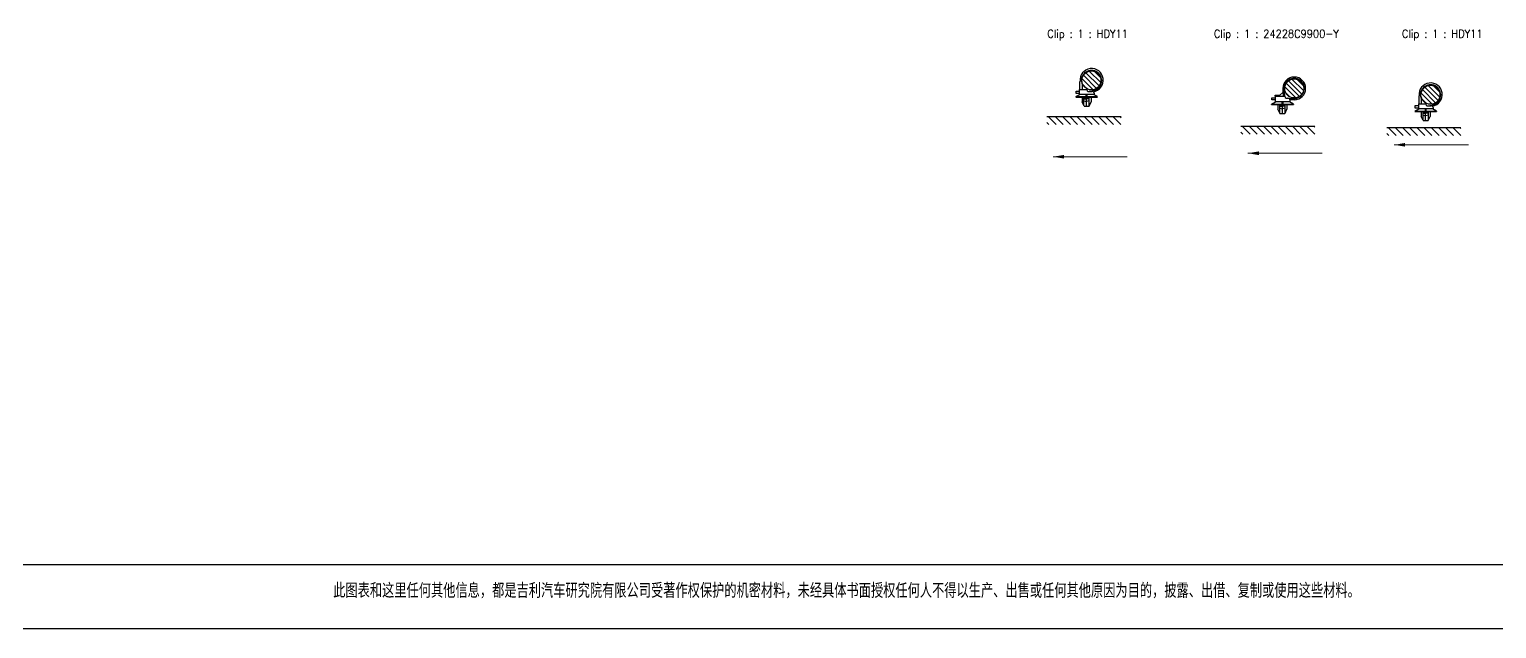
# Model space of a CAD drawing. Header units: inches. Extents: x 47316 to 59086, y 3141 to 11743.
# Drawn here: x 50892.5 to 51351, y 4313.7 to 4500.9 of the extents above; entities that cross this region are included whole.
import ezdxf

# ---------------------------------------------------------------- set-up
doc = ezdxf.new("R2010")
doc.units = ezdxf.units.IN
doc.header["$MEASUREMENT"] = 0
for name, color, linetype in [('_BLACK_HOLE', 7, 'Continuous'), ('at_Entity', 1, 'Continuous'), ('图形层', 7, 'Continuous')]:
    doc.layers.add(name, color=color, linetype=linetype)
doc.styles.add('MtX_SimSun', font='')
doc.styles.get("Standard").update_dxf_attribs({"font": ''})
doc.styles.get('MtX_SimSun').set_extended_font_data('SimSun')
doc.styles.get('Standard').set_extended_font_data('SimSun')

msp = doc.modelspace()

# ---------------------------------------------------------------- linework, layer by layer
at = {"lineweight": -3, "ltscale": 10}
for p, q in [((51290.17, 4480.71), (51286, 4484.87)), ((51290.66, 4481.77), (51287.06, 4485.36)), ((51290.6, 4483.37), (51288.67, 4485.3)), ((51288.27, 4479.52), (51284.82, 4482.97)), ((51286.47, 4479.77), (51285.07, 4481.17)), ((51289.38, 4479.95), (51285.25, 4484.08))]:
    msp.add_line(p, q, dxfattribs=at)
at = {"color": 0, "lineweight": -3}
for p, q in [((51281.77, 4480.01), (51281.77, 4480.37)), ((51281.77, 4480.37), (51283.21, 4480.37)), ((51281.77, 4480.01), (51284.78, 4480.01)), ((51284.23, 4481.23), (51283.21, 4480.37)), ((51284.78, 4480.01), (51284.63, 4482.25)), ((51280.76, 4479.47), (51281.77, 4479.47)), ((51280.76, 4478.89), (51280.76, 4479.47)), ((51281.77, 4478.89), (51280.76, 4478.89)), ((51281.77, 4479.47), (51281.77, 4478.89)), ((51285.25, 4479.39), (51285.77, 4479.39)), ((51285.82, 4479.39), (51287.64, 4479.32)), ((51286.42, 4478.89), (51286.42, 4478.3)), ((51287.76, 4478.89), (51286.42, 4478.89))]:
    msp.add_line(p, q, dxfattribs=at)
at = {"lineweight": -3}
msp.add_line((51284.18, 4482.46), (51284.28, 4480.01), dxfattribs=at)
at = {"lineweight": -3, "ltscale": 10}
msp.add_circle((51287.76, 4482.46), 2.98, dxfattribs=at)
at = {"lineweight": -3}
for radius, start, end in [(3.57, 270, 180), (3.14, 267.7937, 183.8852)]:
    msp.add_arc((51287.76, 4482.46), radius, start, end, dxfattribs=at)
at = {"color": 0, "lineweight": -3}
for centre, radius, start, end in [((51285.33, 4479.94), 0.558, 173.4812, 261.1983), ((51285.82, 4478.78), 0.61, 9.4572, 94.8843)]:
    msp.add_arc(centre, radius, start, end, dxfattribs=at)
at = {"layer": '_BLACK_HOLE', "lineweight": -3}
for p, q in [((51220.81, 4482.15), (51220.81, 4484.65)), ((51219.46, 4479.89), (51220.71, 4480.6)), ((51219.46, 4479.89), (51226.32, 4479.89)), ((51219.46, 4479.76), (51226.32, 4479.76)), ((51219.59, 4481.61), (51220.59, 4481.61)), ((51219.59, 4480.83), (51219.59, 4481.61)), ((51220.59, 4480.83), (51219.59, 4480.83)), ((51220.59, 4482.15), (51220.59, 4480.6)), ((51220.59, 4482.15), (51222.92, 4482.15)), ((51220.59, 4481.61), (51220.59, 4480.83)), ((51225.25, 4480.6), (51220.59, 4480.6)), ((51221.48, 4479.77), (51221.48, 4478.23)), ((51221.51, 4483.59), (51221.51, 4482.15)), ((51222.05, 4477.08), (51222.05, 4479.76)), ((51222.79, 4479.76), (51222.79, 4480.6)), ((51222.98, 4480.6), (51222.98, 4479.76)), ((51223.39, 4481.53), (51224.59, 4481.53)), ((51223.72, 4477.08), (51223.72, 4479.76)), ((51224.3, 4479.77), (51224.3, 4478.23)), ((51226.32, 4479.89), (51225.06, 4480.6)), ((51225.25, 4481.03), (51225.25, 4480.6)), ((51326.76, 4477.65), (51326.76, 4480.16)), ((51222.12, 4476.95), (51221.48, 4478.23)), ((51223.72, 4479.64), (51222.05, 4479.64)), ((51222.05, 4479.45), (51222.89, 4479.32)), ((51222.05, 4479.26), (51222.89, 4479.19)), ((51222.05, 4478.55), (51222.89, 4478.36)), ((51222.12, 4476.95), (51223.66, 4476.95)), ((51222.89, 4479.32), (51223.72, 4479.45)), ((51222.89, 4476.95), (51222.89, 4479.32)), ((51223.72, 4479.26), (51222.89, 4479.19)), ((51223.72, 4478.55), (51222.89, 4478.36)), ((51223.66, 4476.95), (51224.3, 4478.23)), ((51325.4, 4475.4), (51326.66, 4476.1)), ((51325.4, 4475.4), (51332.26, 4475.4)), ((51325.4, 4475.27), (51332.26, 4475.27)), ((51325.53, 4477.11), (51326.54, 4477.11)), ((51325.53, 4476.34), (51325.53, 4477.11)), ((51326.54, 4476.34), (51325.53, 4476.34)), ((51326.54, 4477.65), (51326.54, 4476.1)), ((51326.54, 4477.65), (51328.87, 4477.65)), ((51326.54, 4477.11), (51326.54, 4476.34)), ((51331.19, 4476.1), (51326.54, 4476.1)), ((51327.42, 4475.27), (51327.42, 4473.74)), ((51327.45, 4479.1), (51327.45, 4477.65)), ((51328, 4472.58), (51328, 4475.27)), ((51328.74, 4475.27), (51328.74, 4476.1)), ((51328.93, 4476.1), (51328.93, 4475.27)), ((51329.33, 4477.04), (51330.54, 4477.04)), ((51329.67, 4472.58), (51329.67, 4475.27)), ((51330.24, 4475.27), (51330.24, 4473.74)), ((51332.26, 4475.4), (51331.01, 4476.1)), ((51331.19, 4476.53), (51331.19, 4476.1)), ((51332.26, 4475.4), (51332.26, 4475.27)), ((51210.48, 4473.66, 0), (51233.64, 4473.66, 0)), ((51211.1, 4471.16), (51210.48, 4471.78)), ((51213.35, 4471.16), (51210.85, 4473.66)), ((51215.59, 4471.16), (51213.1, 4473.66)), ((51217.84, 4471.16), (51215.34, 4473.66)), ((51220.08, 4471.16), (51217.59, 4473.66)), ((51222.33, 4471.16), (51219.83, 4473.66)), ((51224.57, 4471.16), (51222.08, 4473.66)), ((51226.82, 4471.16), (51224.32, 4473.66)), ((51229.06, 4471.16), (51226.57, 4473.66)), ((51231.31, 4471.16), (51228.81, 4473.66)), ((51233.55, 4471.16), (51231.06, 4473.66)), ((51233.64, 4473.32), (51233.3, 4473.66)), ((51271.08, 4470.68, 0), (51294.24, 4470.68, 0)), ((51273.95, 4468.19), (51271.45, 4470.68)), ((51276.19, 4468.19), (51273.7, 4470.68)), ((51278.44, 4468.19), (51275.94, 4470.68)), ((51280.68, 4468.19), (51278.19, 4470.68)), ((51282.93, 4468.19), (51280.43, 4470.68)), ((51285.17, 4468.19), (51282.68, 4470.68)), ((51287.42, 4468.19), (51284.92, 4470.68)), ((51289.66, 4468.19), (51287.17, 4470.68)), ((51291.91, 4468.19), (51289.41, 4470.68)), ((51294.15, 4468.19), (51291.66, 4470.68)), ((51294.24, 4470.35), (51293.9, 4470.68)), ((51328.06, 4472.45), (51327.42, 4473.74)), ((51329.67, 4475.15), (51328, 4475.15)), ((51328, 4474.95), (51328.83, 4474.82)), ((51328, 4474.76), (51328.83, 4474.7)), ((51328, 4474.06), (51328.83, 4473.86)), ((51328.06, 4472.45), (51329.6, 4472.45)), ((51328.83, 4474.82), (51329.67, 4474.95)), ((51328.83, 4472.45), (51328.83, 4474.82)), ((51329.67, 4474.76), (51328.83, 4474.7)), ((51329.67, 4474.06), (51328.83, 4473.86)), ((51329.6, 4472.45), (51330.24, 4473.74)), ((51271.7, 4468.19), (51271.08, 4468.81)), ((51316.71, 4470.27, 0), (51339.87, 4470.27, 0)), ((51317.33, 4467.78), (51316.71, 4468.4)), ((51319.58, 4467.78), (51317.08, 4470.27)), ((51321.82, 4467.78), (51319.33, 4470.27)), ((51324.07, 4467.78), (51321.57, 4470.27)), ((51326.31, 4467.78), (51323.82, 4470.27)), ((51328.56, 4467.78), (51326.06, 4470.27)), ((51330.8, 4467.78), (51328.31, 4470.27)), ((51333.05, 4467.78), (51330.55, 4470.27)), ((51335.29, 4467.78), (51332.8, 4470.27)), ((51337.54, 4467.78), (51335.04, 4470.27)), ((51339.78, 4467.78), (51337.29, 4470.27)), ((51339.87, 4469.94), (51339.53, 4470.27)), ((50282.93, 4333.67), (52025.93, 4333.67)), ((51211.93, 4333.67), (51431.93, 4333.67)), ((50262.93, 4313.67), (52045.93, 4313.67))]:
    msp.add_line(p, q, dxfattribs=at)
at = {"layer": '_BLACK_HOLE', "lineweight": -3, "ltscale": 10}
for p, q in [((51224.89, 4482.03), (51221.44, 4485.48)), ((51226, 4482.46), (51221.87, 4486.59)), ((51226.79, 4483.22), (51222.63, 4487.38)), ((51227.28, 4484.28), (51223.69, 4487.87)), ((51227.22, 4485.88), (51225.29, 4487.81)), ((51223.09, 4482.28), (51221.69, 4483.68)), ((51330.83, 4477.54), (51327.39, 4480.98)), ((51331.95, 4477.97), (51327.82, 4482.1)), ((51332.74, 4478.72), (51328.57, 4482.89)), ((51333.23, 4479.78), (51329.63, 4483.38)), ((51333.17, 4481.39), (51331.24, 4483.32)), ((51329.04, 4477.79), (51327.64, 4479.19))]:
    msp.add_line(p, q, dxfattribs=at)
at = {"layer": '_BLACK_HOLE', "lineweight": 0}
for p, q in [((51273.3, 4462.21, 0), (51296.45, 4462.21, 0)), ((51319.02, 4464.84), (51342.17, 4464.84)), ((51212.4, 4461.12, 0), (51235.55, 4461.12, 0))]:
    msp.add_line(p, q, dxfattribs=at)
at = {"layer": '_BLACK_HOLE', "lineweight": -3, "ltscale": 10}
for centre in [(51224.38, 4484.97), (51330.33, 4480.48)]:
    msp.add_circle(centre, 2.98, dxfattribs=at)
at = {"layer": '_BLACK_HOLE', "lineweight": -3}
for centre, radius, start, end in [((51224.44, 4485.03), 3.64, 278.6494, 186.0183), ((51224.42, 4484.91), 3.19, 280.4892, 204.2975), ((51223.47, 4482.08), 0.558, 173.4812, 261.1983), ((51223.18, 4488.66), 7.13, 271.6869, 284.7827), ((51224.65, 4480.93), 0.61, 9.4572, 94.8843), ((51330.38, 4480.54), 3.64, 278.6494, 186.0183), ((51330.36, 4480.41), 3.19, 280.4892, 204.2975), ((51329.42, 4477.59), 0.558, 173.4812, 261.1983), ((51329.12, 4484.16), 7.13, 271.6869, 284.7827), ((51330.59, 4476.43), 0.61, 9.4572, 94.8843)]:
    msp.add_arc(centre, radius, start, end, dxfattribs=at)
at = {"layer": '_BLACK_HOLE', "lineweight": 0}
for points in [[(51215.8, 4460.55, 0), (51215.8, 4461.68, 0), (51212.4, 4461.12, 0)], [(51276.7, 4461.64, 0), (51276.7, 4462.78, 0), (51273.3, 4462.21, 0)], [(51322.42, 4464.27), (51322.42, 4465.41), (51319.02, 4464.84)]]:
    msp.add_solid(points, dxfattribs=at)
at = {"layer": 'at_Entity', "color": 0, "lineweight": -3}
for p, q in [((51280.63, 4477.59), (51281.89, 4478.3)), ((51280.63, 4477.59), (51287.49, 4477.59)), ((51280.63, 4477.46), (51280.63, 4477.59)), ((51280.63, 4477.46), (51287.49, 4477.46)), ((51282.65, 4477.47), (51282.65, 4475.93)), ((51283.23, 4474.78), (51282.65, 4475.93)), ((51283.23, 4474.78), (51283.23, 4477.46)), ((51284.89, 4477.34), (51283.23, 4477.34)), ((51283.23, 4477.15), (51284.06, 4477.02)), ((51283.23, 4476.96), (51284.06, 4476.89)), ((51283.23, 4476.25), (51284.06, 4476.06)), ((51283.96, 4477.46), (51283.96, 4478.3)), ((51284.06, 4477.02), (51284.89, 4477.15)), ((51284.06, 4474.65), (51284.06, 4477.02)), ((51284.89, 4476.96), (51284.06, 4476.89)), ((51284.89, 4476.25), (51284.06, 4476.06)), ((51284.16, 4478.3), (51284.16, 4477.46)), ((51284.89, 4474.78), (51284.89, 4477.46)), ((51284.89, 4474.78), (51285.47, 4475.93)), ((51285.47, 4477.47), (51285.47, 4475.93)), ((51287.49, 4477.59), (51286.24, 4478.3)), ((51287.49, 4477.59), (51287.49, 4477.46)), ((51283.29, 4474.65), (51283.23, 4474.78)), ((51283.29, 4474.65), (51284.83, 4474.65)), ((51284.83, 4474.65), (51284.89, 4474.78))]:
    msp.add_line(p, q, dxfattribs=at)
at = {"layer": '图形层', "color": 0, "lineweight": -3}
for p in [(51281.77, 4480.01), (51286.42, 4478.3)]:
    msp.add_line(p, (51281.77, 4478.3), dxfattribs=at)

# ---------------------------------------------------------------- texts
at = {"layer": '_BLACK_HOLE', "lineweight": -3, "style": 'MtX_SimSun', "width": 0.7}
msp.add_text('此图表和这里任何其他信息，都是吉利汽车研究院有限公司受著作权保护的机密材料，未经具体书面授权任何人不得以生产、出售或任何其他原因为目的，披露、出借、复制或使用这些材料。', height=4, dxfattribs=at).set_placement((50987.45, 4323.72))
at = {"layer": '_BLACK_HOLE', "color": 42, "linetype": 'Continuous', "lineweight": 15, "char_height": 2.5, "attachment_point": 1}
for s, insert, width in [('\\Fromans.shx;\\W0.9000000000;\\T1.0000000000;\\o\\lClip : 1 : HDY11', (51210.61, 4500.8), 30.1071), ('\\Fromans.shx;\\W0.9000000000;\\T1.0000000000;\\o\\lClip : 1 : 24228C9900-Y', (51262.65, 4500.8), 45.5357), ('\\Fromans.shx;\\W0.9000000000;\\T1.0000000000;\\o\\lClip : 1 : HDY11', (51321.43, 4500.8), 30.1071)]:
    msp.add_mtext(s, dxfattribs=dict(at, insert=insert, width=width))

doc.saveas('drawing.dxf')
